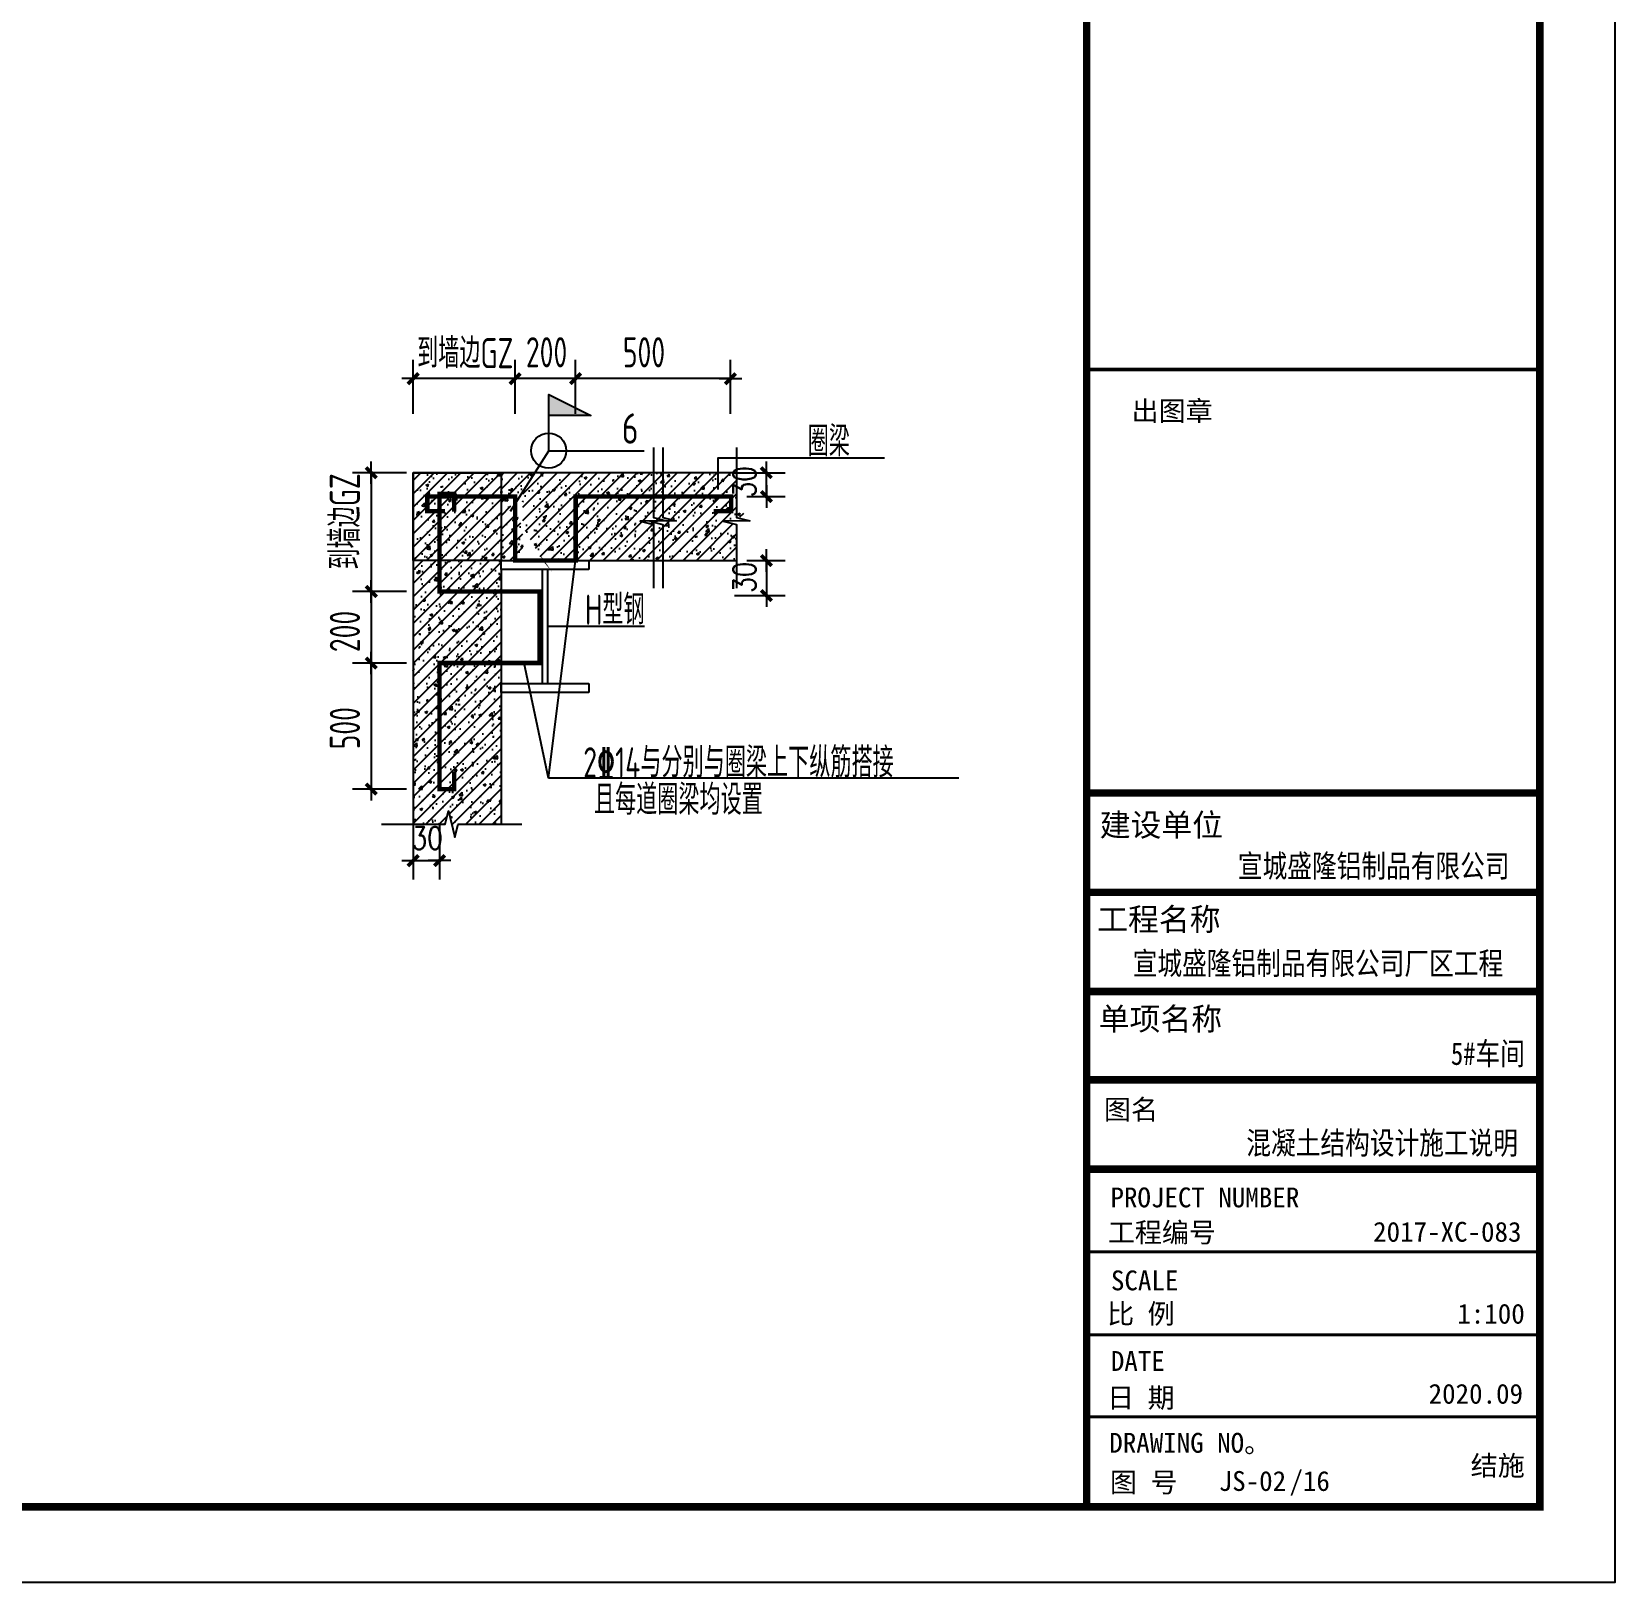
# Model space of a CAD drawing. Extents: x 32461 to 372567, y -698896 to 182569.
# Drawn here: x 127574 to 148573, y 10814 to 31377 of the extents above; entities that cross this region are included whole.
import ezdxf
from ezdxf.enums import TextEntityAlignment as Align

# ---------------------------------------------------------------- set-up
doc = ezdxf.new("R2010")
doc.units = 0
doc.header["$LTSCALE"] = 1000
doc.header["$MEASUREMENT"] = 0
doc.layers.get('0').update_dxf_attribs({"linetype": 'CONTINUOUS'})
for name, color, linetype in [('AXIS', 3, 'CONTINUOUS'), ('DIM_SYMB', 3, 'CONTINUOUS'), ('JZSM', 7, 'CONTINUOUS'), ('PUB_HATCH', 8, 'CONTINUOUS'), ('PUB_TITLE', 4, 'CONTINUOUS'), ('SYMB', 7, 'CONTINUOUS'), ('TEXT', 7, 'CONTINUOUS'), ('WALL', 6, 'CONTINUOUS'), ('图框', 4, 'CONTINUOUS'), ('钢柱', 3, 'CONTINUOUS'), ('锚栓', 60, 'CONTINUOUS')]:
    doc.layers.add(name, color=color, linetype=linetype)
doc.styles.add('-黑体', font='simhei.ttf')
doc.styles.add('CPX', font='atssdeng.shx', dxfattribs={"width": 0.8, "bigfont": 'atssdchn.shx'})
doc.styles.add('DIM_FONT', font='SIMPLEX.shx', dxfattribs={"width": 0.8, "bigfont": 'bigfont.shx'})
doc.styles.add('TSSD_DIMENSION', font='Tssdeng.shx', dxfattribs={"width": 0.8, "bigfont": 'hztxt.shx'})
doc.styles.add('宋体', font='')
doc.styles.add('黑体', font='simhei.ttf', dxfattribs={"width": 0.6, "height": 4.3})
doc.styles.get('宋体').set_extended_font_data('SimSun')

# ---------------------------------------------------------------- blocks, each defined once
blk = doc.blocks.new('_DIMX')
blk.add_line((-150, 0), (150, 0))
at = {"const_width": 50}
blk.add_lwpolyline([(-70, -70), (70, 70)], dxfattribs=at)

msp = doc.modelspace()

# ---------------------------------------------------------------- hatches: boundary and pattern name
at = {"layer": 'PUB_HATCH'}
h = msp.add_hatch(dxfattribs=at)
h.set_pattern_fill('钢筋混凝土', color=3, scale=50, style=0)
h.set_pattern_definition([(45, (627.25, -19427.74), (-88.38835, 88.38835), []), (50, (627.25, -19427.74), (358.6301, -31.37607), [37.5, -412.5]), (355, (627.25, -19427.74), (-69.3757, 376.0961), [30, -330]), (100.4514, (657.13, -19430.35), (289.2547, 344.7198), [31.8701, -350.5711]), (46.1842, (627.25, -19327.74), (533.6205, -82.7595), [56.25, -618.75]), (96.6356, (671.7, -19334.63), (467.3314, 487.059), [47.8051, -525.8565]), (351.1842, (627.25, -19327.74), (467.331, 487.0593), [45, -495]), (21, (677.25, -19352.74), (298.4535, -201.30945), [37.5, -412.5]), (326, (677.25, -19352.74), (121.6577, 362.575), [30, -330]), (71.4514, (702.12, -19369.5), (420.1113, 161.26525), [31.8701, -350.5711]), (37.5, (627.25, -19427.74), (6.07993, 166.44693), [0, -326, 0, -335, 0, -331.25]), (7.5, (627.25, -19427.74), (131.53477, 197.20586), [0, -191, 0, -318.5, 0, -126.25]), (327.5, (515.75, -19427.74), (266.91122, -11.27744), [0, -125, 0, -390, 0, -517.5]), (317.5, (465.75, -19427.74), (291.5931, 50.0525), [0, -162.5, 0, -259, 0, -367.5])])
h.paths.add_polyline_path([(133797.8, 24363.8), (132632.7, 24363.8), (132632.7, 25529), (133797.8, 25529)])
h = msp.add_hatch(dxfattribs=at)
h.set_pattern_fill('钢筋混凝土', color=3, scale=50, style=0)
h.set_pattern_definition([(45, (-257.1, 6691.05), (-88.38835, 88.38835), []), (50, (-257.1, 6691.05), (358.6301, -31.37607), [37.5, -412.5]), (355, (-257.1, 6691.05), (-69.3757, 376.0961), [30, -330]), (100.4514, (-227.22, 6688.44), (289.2547, 344.7198), [31.8701, -350.5711]), (46.1842, (-257.1, 6791.05), (533.6205, -82.7595), [56.25, -618.75]), (96.6356, (-212.64, 6784.15), (467.3314, 487.059), [47.8051, -525.8565]), (351.1842, (-257.1, 6791.05), (467.331, 487.0593), [45, -495]), (21, (-207.1, 6766.05), (298.4535, -201.30945), [37.5, -412.5]), (326, (-207.1, 6766.05), (121.6577, 362.575), [30, -330]), (71.4514, (-182.23, 6749.28), (420.1113, 161.26525), [31.8701, -350.5711]), (37.5, (-257.1, 6691.05), (6.07993, 166.44693), [0, -326, 0, -335, 0, -331.25]), (7.5, (-257.1, 6691.05), (131.53477, 197.20586), [0, -191, 0, -318.5, 0, -126.25]), (327.5, (-368.6, 6691.05), (266.91122, -11.27744), [0, -125, 0, -390, 0, -517.5]), (317.5, (-418.6, 6691.05), (291.5931, 50.0525), [0, -162.5, 0, -259, 0, -367.5])])
h.paths.add_polyline_path([(136919.6, 24365.6), (136919.6, 24843.8), (136744.8, 24887.4), (137094.4, 24975), (136919.6, 25018.6), (136919.6, 25530.7), (134224.1, 25530.7), (134059.5, 25297.7), (134088, 25297.7), (134088, 24814.2), (134228.6, 24571.5), (134348, 24365.6), (134672.8, 24365.6)])
h.paths.add_polyline_path([(134088, 24814.2), (133921.3, 25101.9), (134059.5, 25297.7), (133797.8, 25297.7), (133797.8, 24365.6), (134088, 24365.6)])
h.paths.add_polyline_path([(134059.5, 25297.7), (134224.1, 25530.7), (133797.8, 25530.7), (133797.8, 25297.7)])
h = msp.add_hatch(dxfattribs=at)
h.set_pattern_fill('钢筋混凝土', color=3, scale=50, style=0)
h.set_pattern_definition([(45, (-257.1, 6605.57), (-88.38835, 88.38835), []), (50, (-257.1, 6605.57), (358.6301, -31.37607), [37.5, -412.5]), (355, (-257.1, 6605.57), (-69.3757, 376.0961), [30, -330]), (100.4514, (-227.22, 6602.96), (289.2547, 344.7198), [31.8701, -350.5711]), (46.1842, (-257.1, 6705.57), (533.6205, -82.7595), [56.25, -618.75]), (96.6356, (-212.64, 6698.7), (467.3314, 487.059), [47.8051, -525.8565]), (351.1842, (-257.1, 6705.6), (467.331, 487.0593), [45, -495]), (21, (-207.1, 6680.57), (298.4535, -201.30945), [37.5, -412.5]), (326, (-207.1, 6680.57), (121.6577, 362.575), [30, -330]), (71.4514, (-182.23, 6663.8), (420.1113, 161.26525), [31.8701, -350.5711]), (37.5, (-257.1, 6605.57), (6.07993, 166.44693), [0, -326, 0, -335, 0, -331.25]), (7.5, (-257.1, 6605.57), (131.53477, 197.20586), [0, -191, 0, -318.5, 0, -126.25]), (327.5, (-368.6, 6605.57), (266.91122, -11.27744), [0, -125, 0, -390, 0, -517.5]), (317.5, (-418.6, 6605.57), (291.5931, 50.0525), [0, -162.5, 0, -259, 0, -367.5])])
h.paths.add_polyline_path([(133797.8, 23898.9), (133797.8, 24247.3), (133797.8, 24363.8), (132982.2, 24363.8), (132982.2, 23898.9)], flags=17)
h.paths.add_polyline_path([(132982.2, 23898.9), (132982.2, 24363.8), (132632.7, 24363.8), (132632.7, 20868.4), (133055, 20868.4), (133098.6, 21043.2), (133186.2, 20693.5), (133229.8, 20868.4), (133797.8, 20868.4), (133797.8, 23898.9)])

# ---------------------------------------------------------------- linework, layer by layer
at = {"layer": 'AXIS', "color": 3}
for p, q in [((132632.7, 26311.1), (132632.7, 27025.9)), ((133983.3, 26311.1), (133983.3, 27025.9)), ((134786.9, 26311.1), (134786.9, 27025.9)), ((136838.6, 26311.1), (136838.6, 27025.9)), ((136837.6, 26775.9), (132632.7, 26775.9)), ((132541.7, 25529), (131826.9, 25529)), ((132076.9, 25529), (132076.9, 21334.3)), ((136894, 25529), (137565.5, 25529)), ((137315.5, 25213.2), (137315.5, 25528)), ((137054.6, 25212.2), (137565.5, 25212.2)), ((137054.6, 24363.8), (137565.5, 24363.8)), ((137315.5, 24362.8), (137315.5, 23899.9)), ((132541.7, 23953.1), (131826.9, 23953.1)), ((136894, 23898.9), (137565.5, 23898.9)), ((132541.7, 23005.2), (131826.9, 23005.2)), ((132541.7, 21333.3), (131826.9, 21333.3)), ((132632.7, 20861.3), (132632.7, 20134.1)), ((132982.2, 20861.3), (132982.2, 20134.1)), ((132631.7, 20384.1), (132630.7, 20384.1)), ((132632.7, 20384.1), (132982.2, 20384.1)), ((132983.2, 20384.1), (132984.2, 20384.1))]:
    msp.add_line(p, q, dxfattribs=at)
at = {"layer": 'DIM_SYMB'}
for points in [[(135818, 25861.6), (135818, 24933.1), (135992.8, 24889.6), (135643.2, 24885.7), (135818, 24842.1), (135818, 23997.4)], [(135944.8, 25861.6), (135944.8, 24933.1), (136119.6, 24889.6), (135770, 24885.7), (135944.8, 24842.1), (135944.8, 23997.4)], [(136919.6, 25861.6), (136919.6, 24933.1), (137094.4, 24889.6), (136744.8, 24885.7), (136919.6, 24842.1), (136919.6, 23997.4)], [(132210.3, 20868.4), (133055, 20868.4), (133098.6, 21043.2), (133186.2, 20693.5), (133229.8, 20868.4), (134074.6, 20868.4)]]:
    msp.add_lwpolyline(points, dxfattribs=at)
at = {"layer": 'PUB_HATCH'}
msp.add_lwpolyline([(133797.8, 24363.8), (132632.7, 24363.8), (132632.7, 25529), (133797.8, 25529)], close=True, dxfattribs=at)
at = {"layer": 'PUB_TITLE'}
msp.add_lwpolyline([(74273.1, 10814.1), (148573.1, 10814.1), (148573.1, 52814.1), (74273.1, 52814.1)], close=True, dxfattribs=at)
at = {"layer": 'PUB_TITLE', "const_width": 100}
msp.add_lwpolyline([(76773.1, 11814.1), (147573.1, 11814.1), (147573.1, 51814.1), (76773.1, 51814.1)], close=True, dxfattribs=at)
at = {"layer": 'SYMB'}
for points in [[(134429.7, 25820.3), (134429.7, 26566), (134989, 26286.3), (134429.7, 26286.3)], [(134429.7, 25820.3), (134429.7, 26566), (134989, 26286.3), (134429.7, 26286.3)], [(133921.3, 25016.5), (134429.7, 25820.3), (135694.2, 25820.3)]]:
    msp.add_lwpolyline(points, dxfattribs=at)
msp.add_lwpolyline([(134345.5, 24368.1, 0, 77.7, 0), (134228.6, 24569.8, 0, 0, 0), (133921.3, 25016.5, 0, 0, 0), (134429.7, 25820.3, 0, 0, 0), (135694.2, 25820.3, 0, 0, 0)], format="xyseb", dxfattribs=at)
msp.add_circle((134429.7, 25820.3), 233, dxfattribs=at)
msp.add_circle((134429.7, 25820.3), 233, dxfattribs=at)
msp.add_solid([(134429.7, 26566), (134989, 26286.3), (134429.7, 26286.3)], dxfattribs=at)
msp.add_solid([(134429.7, 26566), (134989, 26286.3), (134429.7, 26286.3)], dxfattribs=at)
at = {"layer": 'TEXT', "color": 2}
for p, q in [((134426.5, 21476.7), (134786.9, 24363.8)), ((135698.7, 23490), (134415.4, 23490)), ((134426.5, 21476.7), (134104.6, 23005.2)), ((139866, 21476.7), (134426.5, 21476.7))]:
    msp.add_line(p, q, dxfattribs=at)
msp.add_lwpolyline([(136678.7, 25307.8), (136678.7, 25727.7), (138883.8, 25727.7)], dxfattribs=at)
at = {"layer": 'WALL'}
for p, q in [((132632.7, 25529), (132632.7, 20868.4)), ((136919.6, 25529), (132632.7, 25529)), ((133797.8, 24363.8), (136919.6, 24363.8)), ((133797.8, 24247.3), (133797.8, 20868.4))]:
    msp.add_line(p, q, dxfattribs=at)
at = {"layer": '图框', "color": 4, "const_width": 98.6}
msp.add_lwpolyline([(141563.8, 51814.1), (147573.1, 51814.1), (147573.1, 11814.1), (141563.8, 11814.1)], close=True, dxfattribs=at)
at = {"layer": '图框', "color": 0, "const_width": 50}
msp.add_lwpolyline([(141563.8, 26896.5), (147573.1, 26896.5)], dxfattribs=at)
at = {"layer": '图框', "color": 4}
for points, const_width in [([(141563.8, 21280.6), (147551.2, 21280.6)], 99.6), ([(141563.8, 19963.6), (147553.1, 19963.6)], 99.6), ([(141563.8, 18649), (147573.1, 18649)], 99.6), ([(141563.8, 17478.3), (147573.1, 17478.3)], 99.6), ([(141563.8, 16293.8), (147573.1, 16293.8)], 99.6), ([(141563.8, 15194.9), (147573.1, 15194.9)], 40.3), ([(141563.8, 14098), (147573.1, 14098)], 40.3), ([(141563.8, 13009.3), (147573.1, 13009.3)], 40.3)]:
    msp.add_lwpolyline(points, dxfattribs=dict(at, const_width=const_width))
at = {"layer": '钢柱'}
for p, q in [((133797.8, 24363.8), (134963, 24363.8)), ((133797.8, 24247.3), (133797.8, 24363.8)), ((134963, 24363.8), (134963, 24247.3)), ((134963, 24247.3), (133797.8, 24247.3)), ((134345.5, 22732.6), (134345.5, 24247.3)), ((134415.4, 24247.3), (134415.4, 22732.6)), ((133797.8, 22732.6), (134963, 22732.6)), ((133797.8, 22616.1), (133797.8, 22732.6)), ((134963, 22732.6), (134963, 22616.1)), ((134963, 22616.1), (133797.8, 22616.1))]:
    msp.add_line(p, q, dxfattribs=at)
msp.add_lwpolyline([(133797.8, 24363.8), (134786.9, 24363.8)], dxfattribs=at)
at = {"layer": '锚栓', "const_width": 58.3}
for points in [[(133054, 25017.2), (132820.4, 25017.2), (132820.4, 25212.2), (133983.3, 25212.2), (133983.3, 24363.8), (134786.9, 24363.8), (134786.9, 25212.2), (136850.5, 25212.2), (136850.5, 25017.2), (136617, 25017.2)], [(133177.2, 21566.8), (133177.2, 21333.3), (132982.2, 21333.3), (132982.2, 23005.2), (134306.9, 23005.2), (134306.9, 23953.1), (132982.2, 23953.1), (132982.2, 25246.7), (133177.2, 25246.7), (133177.2, 25013.2)]]:
    msp.add_lwpolyline(points, dxfattribs=at)

# ---------------------------------------------------------------- block references
at = {"layer": 'AXIS', "color": 3}
for p, rotation in [((132632.7, 26775.9), 180), ((133983.3, 26775.9), 180), ((134786.9, 26775.9), 180), ((132076.9, 25529), 90), ((137315.5, 25529), 90), ((137315.5, 25212.2), 270), ((137315.5, 24363.8), 90), ((132076.9, 23953.1), 90), ((137315.5, 23898.9), 270), ((132076.9, 23005.2), 90), ((132076.9, 21333.3), 270), ((132982.2, 20384.1), 180)]:
    msp.add_blockref('_DIMX', p, dxfattribs=dict(at, rotation=rotation))
for p in [(136838.6, 26775.9), (132632.7, 20384.1)]:
    msp.add_blockref('_DIMX', p, dxfattribs=at)

# ---------------------------------------------------------------- texts
at = {"layer": 'AXIS', "color": 7, "style": 'DIM_FONT', "width": 0.8}
for p in [(137175.6, 25203.4), (137175.6, 23937.1)]:
    msp.add_text('30', height=300, rotation=90, dxfattribs=at).set_placement(p)
msp.add_text('30', height=300, dxfattribs=at).set_placement((132613.2, 20534.1))
at = {"layer": 'JZSM', "style": 'CPX', "width": 0.8}
msp.add_text('6', height=401.8, dxfattribs=at).set_placement((135621.1, 25913.5), align=Align.RIGHT)
at = {"layer": 'TEXT', "color": 2, "style": 'TSSD_DIMENSION', "width": 0.7}
for s, p in [('到墙边GZ', (132684.6, 26914.1)), ('200', (134127.3, 26925.9)), ('500', (135412.7, 26925.9))]:
    msp.add_text(s, height=400, dxfattribs=at).set_placement(p)
for s, p in [('圈梁', (138143.5, 25966)), ('H型钢', (135305.7, 23732.7)), ('2%%13214与分别与圈梁上下纵筋搭接', (136946, 21708.1)), ('且每道圈梁均设置', (136148.9, 21214.4))]:
    msp.add_text(s, height=400, dxfattribs=at).set_placement(p, align=Align.MIDDLE)
for s, p in [('到墙边GZ', (131926.9, 24244.3)), ('200', (131926.9, 23149.4)), ('500', (131926.9, 21860.3))]:
    msp.add_text(s, height=400, rotation=90, dxfattribs=at).set_placement(p)
at = {"layer": 'TEXT', "color": 3, "style": '-黑体', "width": 0.8}
for s, p in [('宣城盛隆铝制品有限公司', (143567.5, 20163.5)), ('宣城盛隆铝制品有限公司厂区工程', (142173.3, 18872.6)), ('5#车间', (146392.8, 17675.7)), ('混凝土结构设计施工说明', (143680.1, 16491.1))]:
    msp.add_text(s, height=300.15, dxfattribs=at).set_placement(p)
at = {"layer": '图框', "color": 4}
for s, height, style, p in [('出图章', 262.94, '黑体', (142159, 26216.1)), ('建设单位', 300, '黑体', (141735.5, 20707.9)), ('工程名称', 300, '黑体', (141702.3, 19456.4)), ('单项名称', 300, '黑体', (141722.3, 18135.4)), ('图名', 262.94, '黑体', (141791.5, 16953.3)), ('工程编号', 262.94, '黑体', (141843, 15322)), ('2017-XC-083', 262.944, '宋体', (145361.3, 15331)), ('SCALE', 262.94, '黑体', (141884.8, 14686.4)), ('比 例', 262.94, '黑体', (141834.1, 14243.5)), ('1:100', 262.94, '宋体', (146477.8, 14244.5)), ('DATE', 262.94, '黑体', (141883.5, 13617.8)), ('2020.09', 262.94, '宋体', (146097.2, 13183)), ('日 期', 262.94, '黑体', (141834.1, 13130.7)), ('DRAWING NO。', 262.944, '黑体', (141862.7, 12533.1)), ('图 号', 262.94, '黑体', (141871.4, 12008.1))]:
    msp.add_text(s, height=height, dxfattribs=dict(at, style=style)).set_placement(p)
at = {"layer": '图框', "color": 0, "style": '黑体'}
msp.add_text('PROJECT NUMBER', height=262.944, dxfattribs=at).set_placement((141878.4, 15786.8))
at = {"layer": '图框', "color": 3, "style": '宋体'}
for s, p in [('结施', (146655, 12230.6)), ('JS-02', (143313.6, 12026.4)), ('/16', (144251.4, 12026.4))]:
    msp.add_text(s, height=262.94, dxfattribs=at).set_placement(p)

doc.saveas('drawing.dxf')
